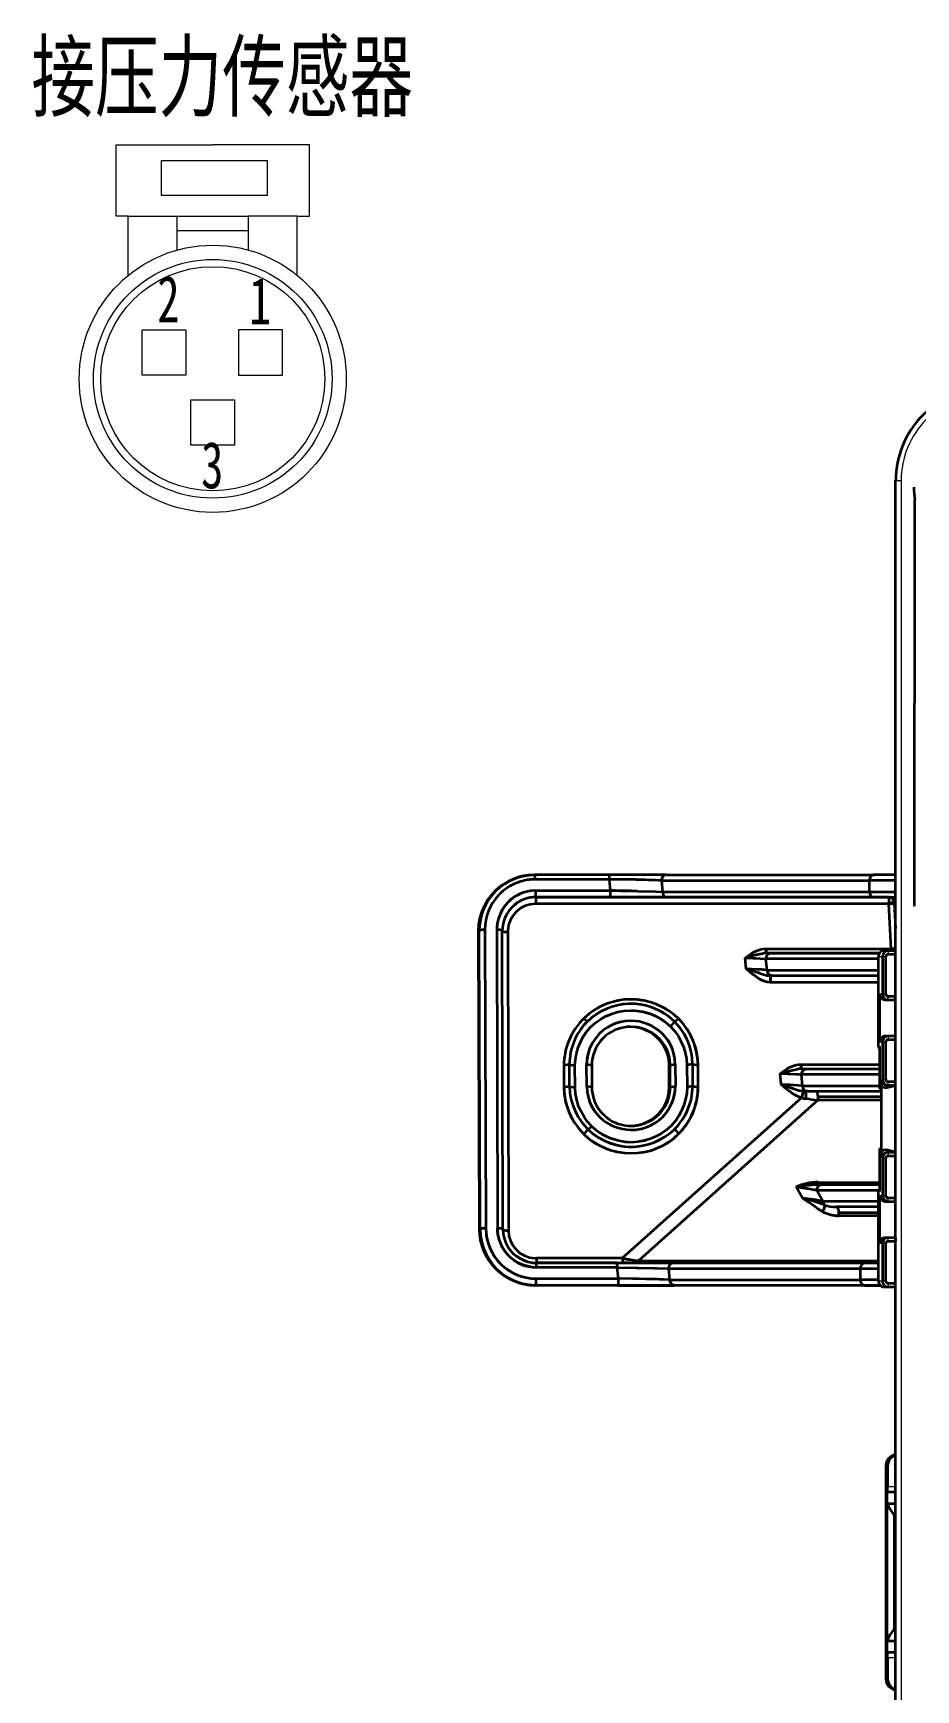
# Model space of a CAD drawing. Header units: inches. Extents: x 47316 to 59086, y 3141 to 11743.
# Drawn here: x 53557.8 to 53624, y 9745.3 to 9869.6 of the extents above; entities that cross this region are included whole.
import ezdxf

# ---------------------------------------------------------------- set-up
doc = ezdxf.new("R2010")
doc.units = ezdxf.units.IN
doc.header["$MEASUREMENT"] = 0
doc.styles.add('MtX_FangSong_GB2312', font='')
doc.styles.add('MtX_FangSong_GB2312_1', font='')
doc.styles.get('MtX_FangSong_GB2312').set_extended_font_data('FangSong_GB2312')
doc.styles.get('MtX_FangSong_GB2312_1').set_extended_font_data('FangSong_GB2312', bold=True)

# ---------------------------------------------------------------- blocks, each defined once
blk = doc.blocks.new('3835D1078AAB')
at = {"lineweight": 13}
for p, q in [((48.38, 5.77), (48.38, 135.1)), ((49.34, 80.67), (49.23, 80.67)), ((48.73, 79.37), (49.23, 79.37)), ((49.21, 78.23), (49.21, 69.8)), ((48.86, 77.62), (48.78, 77.62)), ((48.78, 77.62), (48.78, 70.41)), ((48.86, 70.41), (48.86, 77.62)), ((48.78, 70.41), (48.86, 70.41)), ((49.23, 68.66), (48.73, 68.66)), ((49.23, 67.37), (49.34, 67.37)), ((49.19, 55.96), (49.2, 56.17)), ((49.33, 55.82), (49.55, 55.82)), ((49.55, 55.82), (49.8, 55.82)), ((49.19, 53.31), (49.19, 53.1)), ((49.33, 53.45), (49.54, 53.45)), ((49.73, 53.45), (49.54, 53.45)), ((49.19, 50.83), (49.19, 50.62)), ((49.54, 50.48), (49.33, 50.48)), ((49.54, 50.48), (49.73, 50.48)), ((49.8, 50.22), (49.74, 50.22)), ((49.19, 47.77), (49.19, 47.98)), ((49.25, 47.77), (49.27, 47.61)), ((49.54, 48.12), (49.33, 48.12)), ((49.6, 48.12), (49.54, 48.12)), ((49.63, 47.87), (49.6, 48.12)), ((49.19, 43.57), (49.19, 43.36)), ((49.27, 43.72), (49.25, 43.57)), ((49.54, 43.22), (49.33, 43.22)), ((49.54, 43.22), (49.6, 43.22)), ((49.6, 43.22), (49.63, 43.46)), ((49.19, 40.5), (49.19, 40.71)), ((49.54, 40.85), (49.33, 40.85)), ((49.73, 40.85), (49.54, 40.85)), ((49.74, 41.12), (49.8, 41.12)), ((49.19, 38.23), (49.19, 38.02)), ((49.54, 37.88), (49.33, 37.88)), ((49.54, 37.88), (49.73, 37.88)), ((49.19, 35.17), (49.19, 35.38)), ((49.54, 35.52), (49.33, 35.52)), ((49.8, 35.52), (49.54, 35.52)), ((48.73, 5.77), (48.38, 5.77))]:
    blk.add_line(p, q, dxfattribs=at)
at = {"lineweight": 35}
for p, q in [((48.73, 135.1), (48.73, 5.77)), ((49.23, 79.37), (49.23, 80.67)), ((49.33, 67.37), (49.34, 80.67)), ((49.34, 67.37), (49.34, 80.67)), ((49.24, 79.02), (48.73, 79.02)), ((49.27, 79.02), (49.24, 79.02)), ((49.27, 79.02), (49.24, 79.02)), ((48.73, 78.32), (49.22, 78.32)), ((48.73, 78.32), (49.22, 78.32)), ((48.73, 77.7), (48.78, 77.62)), ((48.73, 77.7), (48.78, 77.62)), ((49.22, 78.32), (49.27, 78.32)), ((49.22, 78.32), (49.27, 78.32)), ((48.78, 70.41), (48.73, 70.34)), ((48.78, 70.41), (48.73, 70.34)), ((49.21, 69.71), (48.73, 69.71)), ((49.27, 69.71), (49.21, 69.71)), ((49.27, 69.71), (49.21, 69.71)), ((48.73, 69.01), (49.23, 69.01)), ((48.73, 69.01), (49.23, 69.01)), ((49.23, 69.01), (49.27, 69.01)), ((49.23, 69.01), (49.27, 69.01)), ((49.23, 67.37), (49.23, 68.66)), ((49.23, 67.37), (49.23, 68.66)), ((49.2, 56.17), (48.73, 56.17)), ((49.2, 56.17), (48.73, 56.17)), ((48.73, 55.96), (49.19, 55.96)), ((49.45, 56.17), (49.2, 56.17)), ((49.45, 56.17), (49.2, 56.17)), ((49.68, 56.08), (50.63, 56.08)), ((50.64, 56.08), (49.68, 56.08)), ((49.68, 56.08), (50.63, 56.08)), ((50.63, 56.08), (62.54, 56.08)), ((50.63, 56.08), (62.54, 56.08)), ((62.54, 56.08), (66.06, 56.08)), ((62.54, 56.08), (66.06, 56.08)), ((66.06, 56.08), (62.55, 56.08)), ((66.06, 56.08), (71.2, 56.08)), ((66.06, 56.08), (71.2, 56.08)), ((71.2, 56.08), (71.24, 56.08)), ((71.2, 56.08), (71.24, 56.08)), ((49.33, 55.82), (49.33, 53.45)), ((49.54, 53.45), (49.55, 55.82)), ((49.8, 55.82), (49.8, 50.22)), ((49.8, 55.73), (50.95, 55.73)), ((49.8, 55.73), (50.95, 55.73)), ((50.94, 55.03), (49.8, 55.03)), ((50.94, 55.03), (49.8, 55.03)), ((50.94, 55.03), (50.95, 55.73)), ((50.94, 55.03), (50.95, 55.73)), ((62.93, 55.03), (50.94, 55.03)), ((62.93, 55.03), (50.94, 55.03)), ((62.86, 55.73), (50.95, 55.73)), ((62.86, 55.73), (50.95, 55.73)), ((62.93, 55.03), (62.86, 55.73)), ((62.93, 55.03), (62.86, 55.73)), ((65.97, 55.66), (66.06, 55.66)), ((65.97, 55.66), (66.06, 55.66)), ((71.2, 55.66), (66.06, 55.66)), ((66.06, 55.66), (66.13, 54.96)), ((71.2, 55.66), (66.06, 55.66)), ((66.06, 55.66), (66.13, 54.96)), ((66.13, 54.96), (71.18, 54.96)), ((66.13, 54.96), (71.18, 54.96)), ((50.63, 54.68), (49.8, 54.68)), ((49.8, 54.68), (64.93, 54.68)), ((50.63, 54.68), (49.8, 54.68)), ((64.79, 54.53), (49.8, 54.54)), ((64.79, 54.53), (49.8, 54.54)), ((62.62, 54.68), (50.63, 54.68)), ((62.62, 54.68), (50.63, 54.68)), ((53.6, 44.51), (64.79, 54.53)), ((53.6, 44.51), (64.79, 54.53)), ((54.6, 44.34), (65.82, 54.39)), ((54.6, 44.34), (65.82, 54.39)), ((56.06, 54.68), (56.3, 54.68)), ((57.21, 54.68), (56.3, 54.68)), ((59.31, 54.68), (59.34, 54.68)), ((66.13, 54.68), (62.62, 54.68)), ((66.13, 54.68), (62.62, 54.68)), ((64.93, 54.68), (65.81, 54.68)), ((65.82, 54.39), (71.19, 54.39)), ((65.82, 54.39), (71.19, 54.39)), ((71.18, 54.68), (66.13, 54.68)), ((66.13, 54.68), (71.19, 54.68)), ((71.18, 54.68), (66.13, 54.68)), ((66.43, 54.68), (66.38, 54.68)), ((71.19, 54.68), (71.18, 54.68)), ((71.29, 54.39), (71.19, 54.39)), ((71.29, 54.39), (71.19, 54.39)), ((73.45, 54.72), (73.44, 54.73)), ((49.19, 53.31), (48.73, 53.31)), ((48.73, 53.1), (48.73, 53.31)), ((48.73, 53.1), (48.73, 53.1)), ((48.73, 53.1), (49.19, 53.1)), ((48.73, 53.1), (48.73, 53.1)), ((49.19, 53.1), (49.38, 53.1)), ((49.19, 53.1), (49.38, 53.1)), ((49.73, 50.48), (49.73, 53.45)), ((72.98, 33.98), (72.94, 52.64)), ((72.98, 33.98), (72.94, 52.64)), ((73.28, 52.58), (73.32, 33.91)), ((73.28, 52.58), (73.32, 33.92)), ((73.66, 33.85), (73.63, 52.51)), ((73.66, 33.85), (73.63, 52.51)), ((74.41, 33.85), (74.35, 52.52)), ((74.41, 33.85), (74.35, 52.52)), ((74.71, 52.58), (74.75, 52.58)), ((74.71, 52.58), (74.76, 33.92)), ((74.71, 52.58), (74.75, 52.58)), ((74.71, 52.58), (74.76, 33.92)), ((74.75, 52.58), (74.8, 33.92)), ((74.75, 52.58), (74.8, 33.92)), ((74.75, 52.58), (74.8, 33.92)), ((48.73, 50.83), (48.73, 50.83)), ((49.19, 50.83), (48.73, 50.83)), ((48.73, 50.83), (48.73, 50.83)), ((49.19, 50.83), (48.73, 50.83)), ((48.73, 50.83), (48.73, 50.62)), ((49.38, 50.83), (49.19, 50.83)), ((49.38, 50.83), (49.19, 50.83)), ((49.8, 51.74), (52.3, 51.74)), ((49.8, 51.74), (52.3, 51.74)), ((52.27, 51.53), (49.8, 51.53)), ((52.27, 51.53), (49.8, 51.53)), ((49.8, 51.18), (52.44, 51.18)), ((49.8, 51.18), (52.44, 51.18)), ((49.8, 50.83), (53.26, 50.83)), ((49.8, 50.83), (53.26, 50.83)), ((53.66, 50.13), (53.26, 50.83)), ((53.66, 50.13), (53.26, 50.83)), ((48.73, 50.62), (49.19, 50.62)), ((49.33, 50.48), (49.33, 48.12)), ((49.54, 48.12), (49.54, 50.48)), ((49.74, 48.92), (49.74, 50.22)), ((49.74, 48.92), (49.74, 50.22)), ((53.35, 49.78), (49.74, 49.78)), ((49.74, 49.78), (53.71, 49.78)), ((53.35, 49.78), (49.74, 49.78)), ((53.66, 50.13), (49.79, 50.13)), ((53.66, 50.13), (49.79, 50.13)), ((53.71, 49.78), (53.35, 49.78)), ((53.71, 49.78), (53.35, 49.78)), ((54.54, 50.63), (54.94, 49.93)), ((54.54, 50.63), (54.94, 49.93)), ((53.57, 49.64), (49.74, 49.64)), ((53.57, 49.64), (49.74, 49.64)), ((49.19, 47.98), (48.73, 47.98)), ((49.19, 47.98), (48.73, 47.98)), ((48.73, 47.77), (49.19, 47.77)), ((48.73, 47.76), (49.27, 47.61)), ((49.19, 47.77), (49.25, 47.77)), ((49.19, 47.77), (49.25, 47.77)), ((49.63, 43.46), (49.63, 47.87)), ((49.64, 43.81), (49.64, 47.52)), ((49.73, 47.52), (49.64, 47.52)), ((49.64, 43.81), (49.64, 47.52)), ((49.73, 47.52), (49.64, 47.52)), ((62.54, 46.31), (62.3, 46.61)), ((62.54, 46.31), (62.3, 46.61)), ((67.98, 46.31), (68.23, 46.62)), ((67.98, 46.31), (68.23, 46.62)), ((67.98, 46.31), (67.73, 46.14)), ((67.98, 46.31), (67.73, 46.14)), ((61.55, 44.58), (61.56, 44.64)), ((61.55, 44.58), (61.56, 44.63)), ((49.27, 43.72), (48.73, 43.58)), ((49.19, 43.57), (48.73, 43.57)), ((49.19, 43.57), (48.73, 43.57)), ((49.25, 43.57), (49.19, 43.57)), ((49.25, 43.57), (49.19, 43.57)), ((49.64, 44.51), (53.6, 44.51)), ((49.64, 44.51), (53.6, 44.51)), ((49.64, 44.3), (53.57, 44.3)), ((49.64, 44.3), (53.57, 44.3)), ((54.23, 43.95), (49.64, 43.95)), ((54.23, 43.95), (49.64, 43.95)), ((53.74, 43.95), (49.64, 43.95)), ((49.64, 43.81), (49.72, 43.81)), ((49.64, 43.81), (49.73, 43.81)), ((54.56, 43.6), (49.73, 43.6)), ((54.56, 43.6), (49.73, 43.6)), ((54.37, 43.95), (53.74, 43.95)), ((54.23, 43.95), (54.37, 43.95)), ((54.23, 43.95), (54.37, 43.95)), ((54.56, 43.6), (54.56, 43.6)), ((54.56, 43.6), (54.61, 42.9)), ((54.56, 43.6), (54.56, 43.6)), ((54.56, 43.6), (54.61, 42.9)), ((54.58, 43.93), (54.58, 43.93)), ((54.58, 43.93), (54.58, 43.93)), ((55.89, 43.53), (55.94, 42.83)), ((55.89, 43.53), (55.94, 42.83)), ((61.07, 43.69), (61.08, 42.32)), ((61.07, 43.69), (61.08, 42.32)), ((61.42, 43.63), (61.07, 43.69)), ((61.42, 43.63), (61.07, 43.69)), ((61.42, 43.63), (61.77, 43.69)), ((61.42, 43.63), (61.77, 43.69)), ((61.42, 42.25), (61.42, 43.63)), ((61.42, 42.25), (61.42, 43.63)), ((61.78, 42.32), (61.77, 43.69)), ((61.78, 42.32), (61.77, 43.69)), ((62.83, 43.7), (62.5, 43.63)), ((62.83, 43.7), (62.5, 43.63)), ((62.51, 42.26), (62.5, 43.63)), ((62.51, 42.26), (62.5, 43.63)), ((62.83, 43.7), (62.83, 42.32)), ((62.88, 43.7), (62.83, 43.7)), ((62.88, 43.7), (62.83, 43.7)), ((62.83, 43.7), (62.83, 42.32)), ((62.88, 43.7), (62.88, 42.27)), ((62.88, 43.7), (62.88, 42.27)), ((67.73, 42.33), (67.72, 43.7)), ((67.72, 43.7), (67.99, 43.65)), ((67.73, 42.33), (67.72, 43.7)), ((67.72, 43.7), (67.99, 43.65)), ((67.99, 43.65), (68.04, 43.64)), ((67.99, 43.65), (68.04, 43.64)), ((68.04, 43.64), (68.05, 42.27)), ((68.04, 43.64), (68.05, 42.27)), ((68.77, 43.71), (68.78, 42.33)), ((69.12, 43.64), (68.77, 43.71)), ((68.77, 43.71), (68.78, 42.33)), ((69.12, 43.64), (68.77, 43.71)), ((69.12, 43.64), (69.47, 43.71)), ((69.12, 43.64), (69.47, 43.71)), ((69.12, 43.64), (69.12, 42.27)), ((69.12, 43.64), (69.12, 42.27)), ((69.48, 42.33), (69.47, 43.71)), ((69.48, 42.33), (69.47, 43.71)), ((48.73, 43.36), (49.19, 43.36)), ((49.33, 43.22), (49.33, 40.85)), ((49.54, 40.85), (49.54, 43.22)), ((49.74, 42.9), (54.61, 42.9)), ((49.74, 42.9), (54.61, 42.9)), ((54.29, 42.55), (49.74, 42.55)), ((54.29, 42.55), (49.74, 42.55)), ((54.64, 42.55), (54.29, 42.55)), ((54.64, 42.55), (54.29, 42.55)), ((54.88, 42.57), (54.85, 42.56)), ((54.88, 42.57), (54.85, 42.57)), ((55.85, 42.81), (55.84, 42.8)), ((55.85, 42.81), (55.84, 42.8)), ((55.9, 43.39), (55.85, 43.35)), ((55.9, 43.39), (55.85, 43.35)), ((55.94, 42.83), (55.85, 42.81)), ((55.94, 42.83), (55.85, 42.81)), ((49.74, 41.12), (49.74, 42.41)), ((49.74, 41.12), (49.74, 42.41)), ((54.64, 42.27), (49.74, 42.27)), ((54.64, 42.27), (49.74, 42.27)), ((61.42, 42.25), (61.08, 42.32)), ((61.42, 42.25), (61.08, 42.32)), ((61.42, 42.25), (61.78, 42.32)), ((61.42, 42.25), (61.78, 42.32)), ((62.83, 42.32), (62.51, 42.26)), ((62.83, 42.32), (62.51, 42.26)), ((62.88, 42.27), (62.83, 42.32)), ((62.88, 42.27), (62.83, 42.32)), ((62.83, 42.32), (62.83, 42.27)), ((62.83, 42.32), (62.83, 42.27)), ((62.83, 42.27), (62.83, 42.23)), ((62.88, 42.27), (62.83, 42.27)), ((62.88, 42.27), (62.83, 42.27)), ((62.83, 42.27), (62.83, 42.23)), ((67.73, 42.33), (68.05, 42.27)), ((67.73, 42.33), (68.05, 42.27)), ((69.12, 42.27), (68.78, 42.33)), ((69.12, 42.27), (68.78, 42.33)), ((69.12, 42.27), (69.48, 42.33)), ((69.12, 42.27), (69.48, 42.33)), ((49.19, 40.71), (48.73, 40.71)), ((48.73, 40.5), (49.19, 40.5)), ((49.19, 40.5), (49.38, 40.5)), ((49.19, 40.5), (49.38, 40.5)), ((49.73, 37.88), (49.73, 40.85)), ((49.8, 41.12), (49.8, 35.52)), ((68.99, 41.3), (68.98, 41.27)), ((68.99, 41.28), (68.98, 41.27)), ((62.56, 39.58), (62.31, 39.41)), ((62.56, 39.58), (62.31, 39.41)), ((62.56, 39.58), (62.81, 39.89)), ((62.56, 39.58), (62.81, 39.89)), ((68, 39.59), (68.25, 39.41)), ((68, 39.59), (68.25, 39.41)), ((49.19, 38.23), (48.73, 38.23)), ((49.19, 38.23), (48.73, 38.23)), ((48.73, 38.02), (49.19, 38.02)), ((49.38, 38.23), (49.19, 38.23)), ((49.38, 38.23), (49.19, 38.23)), ((49.33, 37.88), (49.33, 35.52)), ((49.54, 35.52), (49.54, 37.88)), ((49.8, 37.14), (56.56, 37.14)), ((49.8, 37.14), (56.56, 37.14)), ((56.46, 36.72), (49.8, 36.72)), ((56.46, 36.72), (49.8, 36.72)), ((56.77, 36.37), (49.8, 36.37)), ((56.77, 36.37), (49.8, 36.37)), ((56.46, 36.72), (56.55, 36.72)), ((56.46, 36.72), (56.56, 36.72)), ((56.46, 36.72), (56.55, 36.72)), ((56.46, 36.72), (56.56, 36.72)), ((56.55, 36.72), (56.46, 36.72)), ((56.56, 37.1), (56.56, 37.14)), ((56.77, 36.37), (56.84, 35.67)), ((56.77, 36.37), (56.84, 35.67)), ((58.07, 36.3), (57.93, 36.35)), ((58.07, 36.3), (57.93, 36.34)), ((58.07, 36.3), (58.14, 35.6)), ((58.07, 36.3), (58.14, 35.6)), ((49.19, 35.38), (48.73, 35.38)), ((56.53, 35.32), (49.74, 35.32)), ((49.74, 35.32), (56.83, 35.32)), ((56.53, 35.32), (49.74, 35.32)), ((49.8, 35.67), (56.84, 35.67)), ((49.8, 35.67), (56.84, 35.67)), ((56.83, 35.32), (56.53, 35.32)), ((56.83, 35.32), (56.53, 35.32)), ((57.05, 35.33), (57.02, 35.33)), ((57.05, 35.33), (57.02, 35.33)), ((58.04, 35.57), (58.03, 35.57)), ((58.04, 35.57), (58.03, 35.57)), ((58.14, 35.6), (58.04, 35.57)), ((58.14, 35.6), (58.04, 35.57)), ((48.73, 35.17), (49.19, 35.17)), ((49.01, 35.04), (49.01, 35.17)), ((49.01, 35.04), (49.15, 32.24)), ((56.83, 35.04), (49.01, 35.04)), ((56.83, 35.04), (49.01, 35.04)), ((49.01, 35.04), (49.15, 32.24)), ((49.19, 35.17), (49.45, 35.17)), ((49.19, 35.17), (49.45, 35.17)), ((48.81, 32.17), (48.73, 33.78)), ((48.81, 32.17), (48.73, 33.78)), ((72.97, 33.88), (72.98, 33.98)), ((72.97, 33.88), (72.98, 33.98)), ((74.8, 33.92), (74.76, 33.92)), ((74.8, 33.92), (74.76, 33.92)), ((47.54, 32.37), (47.53, 6.97)), ((48.73, 32.17), (48.81, 32.17)), ((48.73, 32.17), (48.81, 32.17)), ((49.15, 32.17), (48.81, 32.17)), ((48.81, 32.17), (49.15, 32.17)), ((49.15, 32.24), (71.23, 32.23)), ((49.15, 32.24), (71.23, 32.23)), ((74.26, 32.88), (74.25, 32.86)), ((74.26, 32.88), (74.25, 32.86)), ((50.05, 31.82), (48.73, 31.82)), ((49.15, 31.82), (48.73, 31.82)), ((50.05, 31.82), (48.73, 31.82)), ((50.37, 31.47), (48.73, 31.47)), ((50.37, 31.47), (48.73, 31.47)), ((49.15, 31.82), (71.23, 31.82)), ((62.99, 31.82), (50.05, 31.82)), ((62.99, 31.82), (50.05, 31.82)), ((63.31, 31.47), (50.37, 31.47)), ((50.37, 31.47), (50.37, 30.77)), ((50.37, 31.47), (50.37, 30.77)), ((63.31, 31.47), (50.37, 31.47)), ((66.56, 31.82), (62.99, 31.82)), ((66.56, 31.82), (62.99, 31.82)), ((63.37, 30.77), (63.31, 31.47)), ((63.37, 30.77), (63.31, 31.47)), ((66.56, 31.4), (66.48, 31.4)), ((66.56, 31.4), (66.48, 31.4)), ((71.22, 31.82), (66.56, 31.82)), ((71.22, 31.82), (66.56, 31.82)), ((71.22, 31.4), (66.56, 31.4)), ((66.56, 31.4), (66.62, 30.7)), ((66.56, 31.4), (66.62, 30.7)), ((71.22, 31.4), (66.56, 31.4)), ((71.22, 31.82), (71.23, 31.82)), ((71.22, 31.82), (71.23, 31.82)), ((48.73, 30.77), (50.37, 30.77)), ((48.73, 30.77), (50.37, 30.77)), ((48.73, 30.42), (50.05, 30.42)), ((48.73, 30.42), (50.05, 30.42)), ((63.05, 30.42), (50.05, 30.42)), ((63.05, 30.42), (50.05, 30.42)), ((63.37, 30.77), (50.37, 30.77)), ((63.37, 30.77), (50.37, 30.77)), ((63.05, 30.42), (66.63, 30.42)), ((63.05, 30.42), (66.63, 30.42)), ((66.62, 30.7), (71.27, 30.7)), ((66.62, 30.7), (71.27, 30.7)), ((66.63, 30.42), (71.27, 30.42)), ((66.63, 30.42), (71.27, 30.42)), ((71.31, 30.42), (71.27, 30.42)), ((71.31, 30.42), (71.27, 30.42)), ((71.31, 30.42), (71.27, 30.42)), ((71.27, 30.42), (71.31, 30.42))]:
    blk.add_line(p, q, dxfattribs=at)
for points in [[(48.86, 77.62), (49.06, 77.91), (49.13, 78.01), (49.18, 78.12), (49.2, 78.16), (49.21, 78.23)], [(49.21, 69.8), (49.2, 69.87), (49.18, 69.91), (49.12, 70.02), (48.95, 70.27), (48.86, 70.41)], [(50.95, 55.73), (50.93, 55.84), (50.89, 55.94), (50.84, 56), (50.77, 56.05), (50.7, 56.07), (50.64, 56.08)], [(62.86, 55.73), (62.84, 55.83), (62.8, 55.93), (62.75, 56), (62.68, 56.04), (62.61, 56.07), (62.54, 56.08)], [(74.71, 52.58), (74.68, 53), (74.61, 53.4), (74.48, 53.8), (74.31, 54.18), (74.13, 54.49), (73.91, 54.79), (73.67, 55.06), (73.36, 55.33), (73.02, 55.57), (72.65, 55.76), (72.26, 55.91), (71.92, 56), (71.56, 56.06), (71.2, 56.08)], [(71.24, 56.08), (71.66, 56.05), (72.06, 55.98), (72.46, 55.86), (72.84, 55.69), (73.16, 55.51), (73.45, 55.29), (73.73, 55.04), (74, 54.73), (74.23, 54.39), (74.43, 54.03), (74.58, 53.64), (74.67, 53.3), (74.73, 52.94), (74.75, 52.58)], [(62.86, 55.73), (63.62, 55.7), (65.97, 55.66)], [(62.86, 55.73), (63.49, 55.71), (65.19, 55.67), (65.97, 55.66)], [(66.13, 54.96), (63.83, 55), (62.93, 55.03)], [(66.13, 54.96), (64.81, 54.98), (63.63, 55.01), (62.93, 55.03)], [(71.18, 54.96), (71.46, 54.94), (71.75, 54.89), (72.03, 54.8), (72.29, 54.69), (72.54, 54.54), (72.77, 54.37), (72.98, 54.17), (73.16, 53.94), (73.32, 53.69), (73.44, 53.43), (73.54, 53.16), (73.6, 52.87), (73.62, 52.69), (73.63, 52.51)], [(73.44, 54.73), (73.18, 54.96), (72.89, 55.16), (72.59, 55.33), (72.27, 55.47), (71.94, 55.57), (71.57, 55.64), (71.2, 55.66)], [(73.19, 55.49), (73.46, 55.28), (73.72, 55.05), (73.95, 54.8), (74.15, 54.52), (74.33, 54.23), (74.47, 53.92), (74.59, 53.6), (74.68, 53.26), (74.73, 52.93), (74.75, 52.58)], [(73.28, 52.58), (73.26, 52.85), (73.21, 53.12), (73.12, 53.38), (73, 53.63), (72.84, 53.85), (72.66, 54.06), (72.46, 54.24), (72.23, 54.39), (71.98, 54.51), (71.72, 54.6), (71.45, 54.66), (71.18, 54.68)], [(52.27, 51.53), (52.28, 51.39), (52.32, 51.27), (52.36, 51.22), (52.4, 51.19), (52.44, 51.18)], [(52.3, 51.74), (52.45, 51.73), (52.6, 51.71), (52.91, 51.64), (53.21, 51.52), (53.31, 51.46)], [(53.2, 51.05), (53.18, 51.12), (53.19, 51.2), (53.23, 51.34), (53.31, 51.46)], [(53.2, 51.05), (53.18, 51.12), (53.18, 51.2), (53.22, 51.32), (53.28, 51.43), (53.31, 51.46)], [(53.2, 51.05), (53.55, 50.92), (53.93, 50.8)], [(53.26, 50.83), (53.84, 50.72), (54.54, 50.63)], [(53.26, 50.83), (53.55, 50.77), (53.86, 50.72), (54.54, 50.63)], [(53.31, 51.46), (53.57, 51.31), (53.73, 51.19), (54.05, 50.96), (54.42, 50.71), (54.54, 50.63)], [(53.31, 51.46), (53.59, 51.29), (53.77, 51.16), (54.13, 50.91), (54.54, 50.63)], [(53.66, 50.13), (53.65, 50.03), (53.6, 49.93), (53.55, 49.87), (53.48, 49.82), (53.42, 49.79), (53.35, 49.78)], [(54.94, 49.93), (54.6, 49.8), (54.25, 49.71), (53.91, 49.65), (53.57, 49.64)], [(54.94, 49.93), (54.27, 50.02), (53.96, 50.07), (53.68, 50.13)], [(54.94, 49.93), (54.31, 50.01), (53.77, 50.11), (53.68, 50.13)], [(54.94, 49.93), (54.53, 49.85), (54.01, 49.79), (53.72, 49.78)], [(54.94, 49.93), (54.57, 49.86), (54.22, 49.81), (53.96, 49.79), (53.72, 49.78)], [(65.26, 47.82), (64.84, 47.8), (64.43, 47.74), (64.02, 47.64), (63.63, 47.5), (63.25, 47.32), (62.91, 47.11), (62.59, 46.88), (62.3, 46.61)], [(65.26, 47.82), (64.87, 47.8), (64.48, 47.75), (64.09, 47.66), (63.72, 47.53), (63.36, 47.37), (62.98, 47.16), (62.62, 46.91), (62.3, 46.61)], [(68.23, 46.62), (67.93, 46.89), (67.59, 47.14), (67.23, 47.34), (66.86, 47.51), (66.47, 47.65), (66.07, 47.74), (65.67, 47.8), (65.26, 47.82)], [(68.23, 46.62), (67.99, 46.84), (67.73, 47.04), (67.45, 47.22), (67.24, 47.34), (67.02, 47.45), (66.79, 47.54), (66.56, 47.62), (66.13, 47.73), (65.7, 47.8), (65.26, 47.82)], [(67.98, 46.31), (67.68, 46.58), (67.35, 46.81), (67, 47.01), (66.63, 47.17), (66.24, 47.29), (65.85, 47.37), (65.45, 47.41), (65.05, 47.41), (64.65, 47.36), (64.26, 47.28), (63.88, 47.16), (63.51, 47), (63.16, 46.8), (62.84, 46.57), (62.54, 46.31)], [(67.98, 46.31), (67.66, 46.6), (67.3, 46.84), (66.92, 47.04), (66.52, 47.2), (66.1, 47.32), (65.68, 47.39), (65.39, 47.41), (65.09, 47.41), (64.77, 47.38), (64.42, 47.32), (64.08, 47.23), (63.76, 47.11), (63.47, 46.97), (63.14, 46.78), (62.83, 46.56), (62.54, 46.31)], [(62.79, 46.13), (63.07, 46.38), (63.38, 46.59), (63.72, 46.78), (64.07, 46.92), (64.43, 47.03), (64.84, 47.11), (65.26, 47.14)], [(62.79, 46.13), (63.08, 46.38), (63.39, 46.6), (63.72, 46.78), (64.08, 46.93), (64.44, 47.04), (64.85, 47.11), (65.26, 47.14)], [(65.26, 47.14), (65.64, 47.12), (66.02, 47.05), (66.39, 46.95), (66.74, 46.81), (67.08, 46.64), (67.42, 46.41), (67.73, 46.14)], [(65.26, 47.14), (65.48, 47.13), (65.7, 47.11), (66.13, 47.03), (66.55, 46.89), (66.94, 46.71), (67.32, 46.48), (67.53, 46.32), (67.73, 46.14)], [(69.47, 43.71), (69.44, 44.17), (69.36, 44.62), (69.23, 45.06), (69.05, 45.48), (68.82, 45.88), (68.56, 46.26), (68.23, 46.62)], [(69.47, 43.71), (69.45, 44.1), (69.39, 44.48), (69.29, 44.86), (69.16, 45.23), (69, 45.58), (68.78, 45.95), (68.52, 46.3), (68.23, 46.62)], [(61.77, 43.69), (61.79, 44.07), (61.86, 44.44), (61.97, 44.81), (62.11, 45.16), (62.29, 45.49), (62.52, 45.83), (62.79, 46.13)], [(61.77, 43.69), (61.79, 44.07), (61.86, 44.44), (61.96, 44.81), (62.11, 45.16), (62.29, 45.49), (62.52, 45.82), (62.79, 46.13)], [(65.3, 46.11), (64.99, 46.08), (64.69, 46.02), (64.4, 45.93), (64.12, 45.8), (63.86, 45.63), (63.64, 45.45), (63.45, 45.24), (63.28, 45.02), (63.13, 44.77), (63.02, 44.51), (62.94, 44.25), (62.89, 43.97), (62.88, 43.7)], [(65.3, 46.1), (64.95, 46.08), (64.64, 46.01), (64.34, 45.9), (64.06, 45.76), (63.79, 45.58), (63.56, 45.37), (63.35, 45.13), (63.18, 44.86), (63.05, 44.59), (62.95, 44.3), (62.9, 44), (62.88, 43.7)], [(65.27, 46.36), (64.94, 46.34), (64.62, 46.29), (64.31, 46.19), (64.01, 46.06), (63.76, 45.92), (63.52, 45.75), (63.31, 45.56)], [(65.27, 46.36), (65, 46.35), (64.66, 46.3), (64.37, 46.21), (64.16, 46.13), (63.96, 46.03), (63.72, 45.9), (63.51, 45.74), (63.31, 45.56)], [(67.73, 46.14), (67.99, 45.86), (68.21, 45.55), (68.4, 45.22), (68.55, 44.87), (68.67, 44.51), (68.74, 44.11), (68.77, 43.71)], [(67.73, 46.14), (67.99, 45.86), (68.21, 45.55), (68.4, 45.22), (68.55, 44.87), (68.67, 44.51), (68.74, 44.11), (68.77, 43.71)], [(69.12, 43.64), (69.09, 44.04), (69.03, 44.43), (68.92, 44.81), (68.77, 45.18), (68.59, 45.53), (68.37, 45.86), (68.19, 46.09), (67.98, 46.31)], [(69.12, 43.64), (69.09, 44.04), (69.03, 44.43), (68.92, 44.81), (68.77, 45.18), (68.59, 45.53), (68.37, 45.86), (68.19, 46.09), (67.98, 46.31)], [(63.31, 45.56), (63.09, 45.32), (62.91, 45.06), (62.76, 44.78), (62.64, 44.48), (62.56, 44.2), (62.52, 43.92), (62.5, 43.63)], [(63.31, 45.56), (63.28, 45.54), (63.06, 45.28), (62.88, 45), (62.72, 44.7), (62.61, 44.39), (62.53, 44.01), (62.51, 43.83), (62.5, 43.63)], [(68.04, 43.64), (68.02, 43.96), (67.96, 44.28), (67.87, 44.58), (67.74, 44.88), (67.59, 45.12), (67.42, 45.36), (67.23, 45.57)], [(68.04, 43.64), (68.02, 43.98), (67.96, 44.3), (67.85, 44.62), (67.71, 44.92), (67.57, 45.15), (67.42, 45.36), (67.24, 45.56), (67.23, 45.57)], [(54.56, 43.6), (54.54, 43.71), (54.5, 43.8), (54.44, 43.87), (54.38, 43.92), (54.3, 43.94), (54.23, 43.95)], [(54.33, 44.41), (54.33, 44.12), (54.35, 44), (54.36, 43.96), (54.36, 43.95), (54.37, 43.95), (54.37, 43.95)], [(54.53, 43.94), (54.53, 43.97), (54.55, 44.07), (54.6, 44.34)], [(54.53, 43.94), (54.53, 44), (54.6, 44.34)], [(54.56, 43.6), (54.77, 43.58), (55.34, 43.55), (55.82, 43.54)], [(54.56, 43.6), (54.84, 43.58), (55.65, 43.54), (55.82, 43.54)], [(55.89, 43.53), (55.22, 43.75), (54.88, 43.85), (54.71, 43.9), (54.58, 43.93)], [(55.89, 43.53), (55.18, 43.76), (54.77, 43.89), (54.58, 43.93)], [(54.6, 44.34), (54.77, 44.29), (54.94, 44.22), (55.15, 44.1), (55.29, 44.01), (55.55, 43.81), (55.89, 43.53)], [(54.6, 44.34), (54.79, 44.29), (54.97, 44.21), (55.15, 44.1), (55.38, 43.94), (55.54, 43.82), (55.89, 43.53)], [(54.61, 42.9), (54.6, 42.8), (54.55, 42.7), (54.5, 42.63), (54.43, 42.59), (54.36, 42.56), (54.29, 42.55)], [(55.94, 42.83), (55.44, 42.85), (54.97, 42.87), (54.62, 42.9)], [(55.94, 42.83), (55.31, 42.85), (54.78, 42.88), (54.62, 42.9)], [(55.94, 42.83), (55.71, 42.66), (55.47, 42.51), (55.22, 42.39), (55.08, 42.34), (54.94, 42.3), (54.79, 42.28), (54.64, 42.27)], [(55.94, 42.83), (55.74, 42.68), (55.52, 42.54), (55.3, 42.42), (55.12, 42.35), (54.93, 42.3), (54.79, 42.28), (54.64, 42.27)], [(55.84, 42.8), (55.45, 42.69), (55.26, 42.64), (54.97, 42.58), (54.88, 42.57)], [(55.84, 42.8), (55.4, 42.68), (55.19, 42.63), (54.88, 42.57)], [(61.08, 42.32), (61.11, 41.86), (61.19, 41.41), (61.32, 40.97), (61.5, 40.54), (61.72, 40.14), (61.99, 39.76), (62.31, 39.4)], [(61.08, 42.32), (61.1, 41.93), (61.16, 41.54), (61.25, 41.17), (61.38, 40.8), (61.55, 40.45), (61.77, 40.07), (62.02, 39.73), (62.31, 39.4)], [(61.42, 42.25), (61.45, 41.86), (61.52, 41.47), (61.62, 41.09), (61.77, 40.72), (61.95, 40.36), (62.17, 40.03), (62.36, 39.8), (62.56, 39.58)], [(61.42, 42.25), (61.45, 41.86), (61.51, 41.47), (61.62, 41.08), (61.77, 40.72), (61.95, 40.36), (62.17, 40.03), (62.36, 39.8), (62.56, 39.58)], [(62.81, 39.89), (62.56, 40.17), (62.33, 40.48), (62.15, 40.81), (61.99, 41.16), (61.88, 41.52), (61.8, 41.92), (61.78, 42.32)], [(62.81, 39.89), (62.56, 40.17), (62.33, 40.48), (62.15, 40.81), (61.99, 41.16), (61.88, 41.52), (61.8, 41.92), (61.78, 42.32)], [(62.51, 42.26), (62.53, 41.94), (62.59, 41.63), (62.68, 41.32), (62.81, 41.03), (62.96, 40.78), (63.13, 40.55), (63.32, 40.34)], [(62.51, 42.26), (62.53, 41.92), (62.6, 41.58), (62.71, 41.25), (62.86, 40.94), (63.05, 40.65), (63.27, 40.39), (63.32, 40.34)], [(62.88, 42.27), (62.91, 41.96), (62.98, 41.65), (63.09, 41.36), (63.24, 41.08), (63.42, 40.82), (63.64, 40.59), (63.89, 40.39), (64.16, 40.22), (64.43, 40.09), (64.71, 40), (65.01, 39.94), (65.31, 39.92)], [(62.88, 42.27), (62.91, 41.99), (62.96, 41.72), (63.05, 41.46), (63.16, 41.21), (63.29, 41), (63.44, 40.8), (63.61, 40.62), (63.84, 40.42), (64.09, 40.25), (64.36, 40.12), (64.64, 40.02), (64.94, 39.95), (65.31, 39.92)], [(67.24, 40.34), (67.28, 40.38), (67.52, 40.67), (67.72, 40.98), (67.88, 41.33), (67.98, 41.69), (68.04, 42.06), (68.05, 42.27)], [(67.24, 40.34), (67.26, 40.36), (67.5, 40.64), (67.7, 40.94), (67.86, 41.28), (67.97, 41.63), (68.03, 41.95), (68.05, 42.27)], [(68.78, 42.33), (68.75, 41.96), (68.69, 41.58), (68.58, 41.22), (68.44, 40.87), (68.26, 40.53), (68.03, 40.2), (67.76, 39.9)], [(68.78, 42.33), (68.75, 41.96), (68.69, 41.58), (68.58, 41.22), (68.44, 40.87), (68.26, 40.54), (68.03, 40.2), (67.76, 39.9)], [(62.31, 39.4), (62.62, 39.13), (62.96, 38.89), (63.31, 38.68), (63.69, 38.51), (64.08, 38.38), (64.47, 38.28), (64.88, 38.22), (65.28, 38.2)], [(62.31, 39.4), (62.56, 39.18), (62.82, 38.98), (63.09, 38.8), (63.31, 38.69), (63.53, 38.58), (63.76, 38.48), (63.99, 38.4), (64.41, 38.29), (64.85, 38.23), (65.28, 38.2)], [(62.56, 39.58), (62.86, 39.32), (63.19, 39.09), (63.53, 38.89), (63.9, 38.73), (64.29, 38.61), (64.68, 38.53), (64.97, 38.49), (65.27, 38.48), (65.68, 38.5), (66.08, 38.56), (66.47, 38.67), (66.85, 38.81), (67.21, 38.99), (67.56, 39.21), (67.79, 39.39), (68, 39.59)], [(62.56, 39.58), (62.89, 39.3), (63.24, 39.05), (63.62, 38.85), (64.02, 38.69), (64.44, 38.57), (64.87, 38.5), (65.16, 38.48), (65.46, 38.48), (65.78, 38.51), (66.14, 38.58), (66.48, 38.67), (66.79, 38.79), (67.08, 38.92), (67.41, 39.11), (67.72, 39.33), (68, 39.59)], [(65.29, 38.89), (64.91, 38.91), (64.53, 38.97), (64.16, 39.07), (63.8, 39.21), (63.47, 39.39), (63.12, 39.62), (62.81, 39.89)], [(65.29, 38.89), (65.07, 38.9), (64.85, 38.92), (64.42, 39), (64, 39.13), (63.6, 39.31), (63.23, 39.54), (63.01, 39.71), (62.81, 39.89)], [(65.28, 39.54), (65.61, 39.56), (65.93, 39.62), (66.24, 39.71), (66.54, 39.84), (66.79, 39.98), (67.03, 40.15), (67.24, 40.34)], [(65.28, 39.54), (65.6, 39.56), (65.75, 39.58), (65.99, 39.63), (66.32, 39.74), (66.56, 39.85), (66.79, 39.99), (67.03, 40.15), (67.24, 40.34)], [(65.28, 38.2), (65.7, 38.22), (66.12, 38.29), (66.53, 38.39), (66.92, 38.53), (67.3, 38.71), (67.64, 38.91), (67.96, 39.15), (68.25, 39.41)], [(65.28, 38.2), (65.68, 38.22), (66.07, 38.28), (66.45, 38.37), (66.83, 38.49), (67.19, 38.65), (67.57, 38.87), (67.92, 39.12), (68.25, 39.41)], [(67.76, 39.9), (67.47, 39.65), (67.16, 39.43), (66.83, 39.25), (66.48, 39.1), (66.12, 38.99), (65.71, 38.92), (65.29, 38.89)], [(67.76, 39.9), (67.47, 39.65), (67.16, 39.43), (66.82, 39.24), (66.47, 39.1), (66.1, 38.99), (65.7, 38.92), (65.29, 38.89)], [(56.77, 36.37), (56.76, 36.47), (56.72, 36.57), (56.66, 36.64), (56.6, 36.68), (56.53, 36.71), (56.46, 36.72)], [(56.56, 37.14), (56.77, 37.12), (56.97, 37.06), (57.13, 36.99), (57.29, 36.9), (57.44, 36.8), (57.63, 36.66), (58.07, 36.3)], [(56.56, 37.14), (56.69, 37.13), (56.82, 37.1), (57.07, 37.02), (57.23, 36.94), (57.38, 36.84), (57.52, 36.74), (57.8, 36.52), (58.07, 36.3)], [(57.19, 36.58), (56.88, 36.67), (56.73, 36.7), (56.56, 36.72)], [(57.19, 36.58), (56.9, 36.67), (56.76, 36.7), (56.56, 36.72)], [(56.77, 36.37), (57.04, 36.35), (57.74, 36.31), (58.07, 36.3)], [(56.77, 36.37), (57.07, 36.34), (57.9, 36.31), (58.07, 36.3)], [(58.14, 35.6), (57.91, 35.43), (57.67, 35.28), (57.41, 35.16), (57.27, 35.11), (57.13, 35.07), (56.98, 35.05), (56.83, 35.04)], [(58.14, 35.6), (57.93, 35.45), (57.72, 35.31), (57.49, 35.19), (57.31, 35.12), (57.12, 35.07), (56.98, 35.04), (56.83, 35.04)], [(58.14, 35.6), (57.2, 35.64), (56.84, 35.67)], [(58.14, 35.6), (57.46, 35.63), (56.91, 35.66), (56.84, 35.67)], [(58.03, 35.57), (57.5, 35.42), (57.24, 35.36), (57.05, 35.33)], [(58.03, 35.57), (57.58, 35.44), (57.36, 35.39), (57.05, 35.33)], [(71.22, 31.4), (71.54, 31.42), (71.85, 31.48), (72.14, 31.58), (72.43, 31.72), (72.69, 31.89), (72.93, 32.1), (73.14, 32.33), (73.32, 32.59), (73.46, 32.88), (73.57, 33.18), (73.64, 33.49), (73.66, 33.85)], [(71.22, 31.4), (71.51, 31.42), (71.79, 31.47), (72.07, 31.55), (72.34, 31.67), (72.59, 31.82), (72.82, 31.99), (73.02, 32.19), (73.21, 32.42), (73.36, 32.66), (73.48, 32.93), (73.58, 33.2), (73.64, 33.48), (73.66, 33.67), (73.66, 33.85)], [(71.27, 30.42), (71.69, 30.44), (72.09, 30.52), (72.49, 30.64), (72.87, 30.81), (73.19, 30.99), (73.48, 31.21), (73.76, 31.45), (74.03, 31.77), (74.26, 32.11), (74.45, 32.47), (74.6, 32.86), (74.69, 33.21), (74.75, 33.56), (74.76, 33.92)], [(74.8, 33.92), (74.78, 33.51), (74.71, 33.1), (74.59, 32.71), (74.42, 32.33), (74.24, 32.01), (74.02, 31.71), (73.78, 31.44), (73.47, 31.16), (73.13, 30.93), (72.76, 30.74), (72.38, 30.59), (72.03, 30.49), (71.67, 30.44), (71.31, 30.42)], [(74.8, 33.92), (74.78, 33.53), (74.72, 33.14), (74.61, 32.76), (74.46, 32.4), (74.27, 32.06), (74.04, 31.74), (73.78, 31.44), (73.49, 31.18), (73.17, 30.96), (72.83, 30.77), (72.47, 30.62), (72.09, 30.51), (71.7, 30.44), (71.31, 30.42)], [(72.21, 32.07), (72.45, 32.22), (72.71, 32.43), (72.9, 32.65), (73.06, 32.9), (73.18, 33.17), (73.26, 33.45), (73.31, 33.74), (73.32, 33.91)], [(48.81, 32.17), (48.84, 32.19), (48.95, 32.22), (49.09, 32.23), (49.15, 32.24)], [(48.81, 32.17), (48.82, 32.06), (48.87, 31.97), (48.95, 31.89), (49.04, 31.84), (49.15, 31.82)], [(64.87, 31.43), (63.75, 31.45), (63.31, 31.47)], [(64.87, 31.43), (63.75, 31.45), (63.31, 31.47)], [(66.48, 31.4), (65.95, 31.41), (64.87, 31.43)], [(63.37, 30.77), (63.82, 30.75), (64.97, 30.73)], [(64.97, 30.73), (66.09, 30.71), (66.62, 30.7)]]:
    blk.add_lwpolyline(points, dxfattribs=at)
for centre, radius, start, end in [((85.96, 55.78), 19.9, 179.1554, 180.3544), ((71.2, 52.57), 3.51, 0.1825, 89.9656), ((91.09, 55.78), 19.89, 179.1549, 180.3547), ((71.24, 52.57), 3.51, 0.1825, 89.9656), ((71.17, 52.5), 3.58, 56.5085, 76.892), ((77.18, 54.89), 11.05, 179.6091, 181.0778), ((71.17, 52.5), 2.46, 0.1349, 89.9539), ((82.25, 54.88), 11.07, 179.6092, 181.0748), ((82.23, 54.88), 11.05, 179.6091, 181.0778), ((71.19, 52.47), 3.19, 45.0785, 89.7368), ((57.03, -6.85), 61.88, 81.8318, 82.7918), ((56.31, -12.17), 67.24, 81.8724, 82.7558), ((54.76, 54.47), 11.05, 359.6092, 1.0777), ((71.18, 52.57), 2.11, 44.8827, 89.962), ((60.14, 54.47), 11.05, 359.6092, 1.0777), ((71.19, 52.64), 1.75, 0.1364, 86.7805), ((71.19, 52.64), 1.75, 0.1378, 86.7785), ((71.17, 52.57), 2.11, 40.9803, 44.8966), ((71.17, 52.49), 3.18, 0.3883, 44.6584), ((71.17, 52.49), 3.19, 9.0186, 44.3757), ((71.3, 52.51), 3.05, 0.1341, 9.1155), ((52.88, 51.54), 0.619, 161.3019, 180.6414), ((52.27, 49.61), 2.12, 60.5736, 89.1079), ((52.4, 48.78), 2.4, 70.5279, 89.0559), ((52.38, 48.68), 2.51, 70.9193, 88.681), ((52.89, 50.83), 0.377, 359.7795, 34.1508), ((65.77, 86.97), 38.06, 250.7174, 251.8844), ((56.68, 59.46), 9.09, 252.3575, 256.3722), ((56.46, 58.62), 8.22, 252.1289, 256.5491), ((53.55, 53.12), 3.49, 270.4646, 293.5777), ((49.25, 48.12), 0.35, 269.991, 359.9502), ((65.24, 43.66), 4.16, 134.8794, 179.593), ((65.24, 43.66), 4.17, 134.8857, 179.5871), ((65.23, 43.6), 3.81, 134.8506, 179.6183), ((65.25, 43.6), 3.83, 134.9358, 179.5322), ((65.27, 43.64), 2.47, 89.9597, 134.471), ((65.27, 43.63), 2.47, 89.9689, 134.4609), ((65.25, 43.52), 2.84, 46.0086, 89.7331), ((65.25, 43.52), 2.84, 46.0087, 89.733), ((65.27, 43.62), 2.49, 57.2376, 90.1081), ((65.27, 43.62), 2.49, 57.2429, 90.0964), ((65.29, 43.65), 2.45, 45.8537, 57.1944), ((65.29, 43.65), 2.45, 45.8629, 57.1848), ((65.2, 43.7), 2.38, 138.7827, 180.1234), ((65.2, 43.7), 2.38, 138.7931, 180.1158), ((65.23, 43.68), 2.42, 134.6284, 138.8886), ((65.17, 43.74), 2.32, 134.5425, 138.9757), ((65.33, 43.69), 2.39, 7.2606, 45.9621), ((65.33, 43.69), 2.39, 7.2695, 45.9535), ((49.25, 43.22), 0.35, 0.015, 89.974), ((54.2, 44.31), 0.627, 161.56, 180.643), ((46.15, -14.41), 59.38, 82.0857, 82.7929), ((46.59, -11.15), 56.09, 82.0641, 82.8128), ((54.13, 43), 1.42, 70.6244, 82.0077), ((54.13, 43.01), 1.42, 70.6163, 82.0158), ((54.37, 42.87), 1.08, 81.4167, 89.8685), ((54.37, 42.88), 1.07, 81.3157, 89.8307), ((65.22, 43.68), 2.51, 0.4633, 7.031), ((64.88, 43.66), 2.85, 0.8327, 6.614), ((54.63, 44.33), 1.78, 270.5048, 277.2057), ((54.64, 44.36), 1.81, 270.2071, 276.8223), ((43.57, 42.34), 11.07, 359.6092, 1.0748), ((42.79, 42.34), 11.86, 359.6509, 1.0192), ((65.21, 42.33), 2.38, 182.5376, 221.7073), ((65.21, 42.33), 2.39, 182.5444, 221.7017), ((65.35, 42.33), 2.38, 314.5066, 0.0957), ((65.34, 42.33), 2.39, 314.5675, 0.0224), ((65.31, 42.29), 3.82, 314.8546, 359.6068), ((65.3, 42.3), 3.83, 314.9191, 359.5454), ((65.31, 42.36), 4.16, 314.8722, 359.6022), ((65.31, 42.36), 4.16, 314.8785, 359.5963), ((65.25, 42.36), 2.43, 221.5911, 225.5452), ((65.18, 42.29), 2.34, 221.4823, 225.5967), ((65.28, 42.4), 2.48, 225.6847, 270.1297), ((65.29, 42.4), 2.48, 269.9652, 308.6574), ((65.29, 42.4), 2.48, 269.9723, 308.6462), ((65.31, 42.36), 2.43, 308.7617, 314.6438), ((65.31, 42.35), 2.43, 308.766, 314.6525), ((65.3, 42.38), 2.84, 226.0023, 269.7376), ((65.3, 42.38), 2.84, 226.0087, 269.733), ((38.8, 37), 17.76, 359.1099, 0.3448), ((70.42, 76.69), 42.23, 251.747, 252.7991), ((70.77, 77.96), 43.55, 251.8306, 252.8513), ((56.83, 37.11), 1.79, 270.2398, 276.2137), ((56.82, 37.06), 1.74, 270.3839, 276.5025), ((45.76, 35.11), 11.07, 359.6092, 1.0748), ((44.98, 35.11), 11.86, 359.6509, 1.0192), ((49.05, 33.73), 1.31, 91.6392, 104.1467), ((71.23, 33.98), 1.75, 269.9539, 356.9449), ((71.23, 33.98), 1.75, 269.9559, 356.9432), ((71.27, 33.91), 3.49, 270.0804, 0.1844), ((71.31, 33.91), 3.49, 270.0804, 0.1844), ((71.23, 33.86), 3.18, 316.3823, 359.8955), ((71.22, 33.86), 3.19, 316.4495, 359.8486), ((71.22, 33.91), 2.1, 269.9665, 309.2756), ((51.34, 32.11), 19.89, 359.1549, 0.3547), ((71.22, 33.91), 2.09, 309.2887, 315.2308), ((68.42, 170.53), 139.14, 268.5382, 269.1989), ((86.45, 31.52), 19.89, 179.1549, 180.3547), ((71.22, 33.92), 2.11, 270.1759, 298.2649), ((91.11, 31.52), 19.89, 179.1549, 180.3547), ((71.27, 33.85), 3.15, 294.1445, 315.5276), ((71.27, 33.84), 3.14, 294.1348, 315.5354), ((65.94, 95.06), 64.34, 267.7095, 269.1368), ((68.13, 201.81), 171.12, 268.9454, 269.497), ((77.67, 30.63), 11.05, 179.6091, 181.0778), ((71.27, 33.71), 3.01, 269.9111, 274.6758), ((71.26, 33.87), 3.17, 270.035, 282.0955), ((82.32, 30.62), 11.05, 179.6092, 181.0777), ((71.26, 33.87), 3.17, 274.5569, 282.0969), ((71.19, 34.08), 3.39, 282.57, 293.6813), ((71.19, 34.08), 3.39, 282.5677, 293.6836), ((42.95, 5.77), 5.77, 270, 0)]:
    blk.add_arc(centre, radius, start, end, dxfattribs=at)
at = {"lineweight": 13}
blk.add_arc((42.95, 5.77), 5.43, 270, 0, dxfattribs=at)
at = {"lineweight": 35}
for centre, major_axis, ratio, start_param, end_param in [((48.64, 80.67), (0, -0.7), 0.999937, 1.570855, 3.013701), ((48.64, 80.67), (0, -0.7), 0.999937, 1.570863, 3.014501), ((48.53, 80.67), (0, 0.7), 0.999937, 4.712448, 6.000114), ((48.53, 80.67), (0, 0.7), 0.999937, 4.712456, 6.000937), ((49.24, 79.37), (0, -0.35), 0.01124, 4.712388, 6.283185), ((49.27, 78.67), (0, -0.35), 0.01124, 0, 3.141592), ((49.22, 77.62), (0, -0.7), 0.01124, 3.141593, 3.665191), ((49.21, 70.41), (0, -0.7), 0.01124, 5.759586, 6.283185), ((49.27, 69.36), (0, -0.35), 0.01124, 0, 3.141592), ((49.23, 68.66), (0, -0.35), 0.011239, 3.141593, 3.206495), ((49.23, 68.66), (0, -0.35), 0.01124, 3.141593, 4.712388), ((48.64, 67.37), (0, -0.7), 0.999937, 0.13457, 1.570855), ((48.64, 67.37), (0, -0.7), 0.999937, 0.133676, 1.570863), ((48.53, 67.37), (0, 0.7), 0.999937, 3.43062, 4.712456), ((49.19, 55.82), (0, -0.14), 0.999937, 1.570863, 3.141659), ((49.2, 55.82), (0, 0.35), 0.999937, 4.712448, 6.283244), ((49.2, 55.82), (0, 0.35), 0.999937, 4.712456, 6.283252), ((49.45, 55.82), (0, -0.35), 0.999937, 1.570855, 3.141652), ((49.45, 55.82), (0, -0.35), 0.999937, 1.570863, 3.141659), ((50.63, 55.73), (0, 0.35), 0.886878, 4.714179, 6.283187), ((62.54, 55.73), (0, 0.35), 0.886878, 4.714179, 6.283187), ((66.06, 55.73), (0, 0.35), 0.006763, 0, 1.762714), ((71.2, 55.73), (0, -0.35), 0.006763, 3.141593, 4.904306), ((50.63, 55.03), (0, 0.35), 0.886878, 3.141595, 4.714179), ((50.63, 55.03), (0, 0.35), 0.886878, 3.141595, 4.712391), ((62.62, 55.03), (0, 0.35), 0.886878, 3.141595, 4.712391), ((62.62, 55.03), (0, -0.35), 0.886878, 0.000002, 1.570798), ((66.13, 55.03), (0, 0.35), 0.006763, 1.762714, 3.141524), ((64.93, 54.33), (0, -0.35), 0.48996, 3.141594, 4.086889), ((64.93, 54.33), (0, 0.35), 0.48996, 0.000001, 0.945297), ((65.81, 54.33), (0, -0.35), 0.006763, 1.762714, 3.141524), ((71.19, 54.33), (0, -0.35), 0.006763, 1.762714, 3.141524), ((49.19, 53.45), (0, 0.35), 0.999937, 3.141659, 4.712456), ((49.19, 53.45), (0, -0.14), 0.999937, 0.000067, 1.570863), ((49.38, 53.45), (0, 0.35), 0.999937, 3.141652, 4.712448), ((49.38, 53.45), (0, 0.35), 0.999937, 3.141659, 4.712456), ((72.94, 52.58), (-0.35, -0.001), 0.190731, 3.357121, 4.705334), ((72.94, 52.58), (-0.35, -0.001), 0.190731, 3.350483, 4.705334), ((73.63, 52.58), (-0.35, -0.001), 0.190731, 6.272112, 7.846926), ((73.63, 52.58), (-0.35, -0.001), 0.190731, 6.272112, 7.846926), ((74.36, 52.58), (-0.35, -0.001), 0.190723, 1.563516, 3.134313), ((74.36, 52.58), (-0.35, -0.001), 0.190723, 1.563516, 3.134313), ((49.19, 50.48), (0, 0.35), 0.999937, 4.712448, 6.283244), ((49.19, 50.48), (0, 0.35), 0.999937, 4.712456, 6.283252), ((49.38, 50.48), (0, 0.35), 0.999937, 4.712456, 6.283252), ((52.44, 51.53), (0, 0.35), 0.48996, 0.945297, 1.571836), ((52.44, 51.53), (0, 0.35), 0.48996, 1.571836, 3.141593), ((52.95, 50.83), (0, 0.35), 0.896596, 4.714197, 5.368815), ((49.19, 50.48), (0, -0.14), 0.999937, 1.570863, 3.141659), ((49.45, 50.22), (0, 0.35), 0.999937, 4.12198, 4.712448), ((49.45, 50.22), (0, 0.35), 0.999937, 4.11922, 4.712456), ((53.35, 50.13), (0, -0.35), 0.896596, 0.000002, 1.570799), ((53.71, 49.43), (0, 0.35), 0.48996, 0.000001, 0.945297), ((53.71, 49.43), (0, 0.35), 0.48996, 0.000001, 0.945297), ((49.73, 48.92), (0, 1.4), 0.011239, 3.141593, 4.712388), ((49.73, 48.92), (0, 1.4), 0.01124, 3.141593, 4.712388), ((49.19, 48.12), (0, 0.35), 0.999937, 3.141659, 4.712456), ((49.19, 48.12), (0, -0.14), 0.999937, 0.000067, 1.570863), ((49.27, 47.97), (-0.285, 0.291), 0.767104, 2.233765, 3.804561), ((49.19, 43.22), (0, 0.35), 0.999937, 4.712448, 6.283244), ((49.19, 43.22), (0, 0.35), 0.999937, 4.712456, 6.283252), ((49.27, 43.36), (0.285, 0.29), 0.767107, 5.620217, 7.191013), ((49.72, 42.41), (0, 1.4), 0.011239, 4.712388, 6.283185), ((49.72, 42.41), (0, 1.4), 0.01124, 4.712388, 6.283185), ((53.74, 44.3), (0, 0.35), 0.48996, 0.945296, 1.571835), ((53.74, 44.3), (0, 0.35), 0.48996, 1.571835, 3.141593), ((53.74, 44.3), (0, 0.35), 0.48996, 1.571835, 3.141593), ((54.23, 43.6), (0, 0.35), 0.925225, 4.714247, 6.283185), ((54.37, 44.3), (0, 0.35), 0.113477, 1.254692, 3.140444), ((49.19, 43.22), (0, -0.14), 0.999937, 1.570863, 3.141659), ((54.29, 42.9), (0, -0.35), 0.925225, 0.000001, 1.570797), ((49.19, 40.85), (0, 0.35), 0.999937, 3.141659, 4.712456), ((49.19, 40.85), (0, -0.14), 0.999937, 0.000067, 1.570863), ((49.38, 40.85), (0, 0.35), 0.999937, 3.141659, 4.712456), ((49.45, 41.12), (0, 0.35), 0.999937, 4.712448, 5.305678), ((49.45, 41.12), (0, 0.35), 0.999937, 4.712456, 5.308428), ((49.19, 37.88), (0, 0.35), 0.999937, 4.712448, 6.283244), ((49.19, 37.88), (0, 0.35), 0.999937, 4.712456, 6.283252), ((49.19, 37.88), (0, -0.14), 0.999937, 1.570863, 3.141659), ((49.38, 37.88), (0, 0.35), 0.999937, 4.712456, 6.283252), ((56.46, 36.37), (0, 0.35), 0.896596, 4.714197, 6.283188), ((56.56, 37.07), (0, -0.35), 0.006763, 1.664743, 1.762714), ((56.56, 37.07), (0, -0.35), 0.006763, 0.00043, 1.664743), ((49.19, 35.52), (0, 0.35), 0.999937, 3.141659, 4.712456), ((49.19, 35.52), (0, -0.14), 0.999937, 0.000067, 1.570863), ((49.45, 35.52), (0, -0.35), 0.999937, 0.000067, 1.570863), ((56.53, 35.67), (0, 0.35), 0.896596, 3.141595, 4.712391), ((56.53, 35.67), (0, -0.35), 0.896596, 0.000002, 1.570798), ((49.01, 34.97), (-0.35, -0.017), 0.190198, 4.696254, 5.629971), ((49.01, 34.97), (0.001, -0.35), 0.007146, 1.7627, 2.158834), ((72.98, 33.92), (-0.35, -0.001), 0.190731, 3.3563, 4.705334), ((72.98, 33.92), (-0.35, -0.001), 0.190731, 3.35014, 4.705334), ((73.67, 33.92), (-0.35, -0.001), 0.190731, 6.271735, 7.846925), ((73.67, 33.92), (-0.35, -0.001), 0.190731, 6.271735, 7.846926), ((74.41, 33.92), (-0.35, -0.001), 0.190723, 1.563516, 3.134313), ((74.41, 33.92), (-0.35, -0.001), 0.190723, 1.563516, 3.134313), ((49.15, 32.17), (-0.35, -0.017), 0.190198, 4.696254, 6.027038), ((49.15, 32.17), (0, 0.35), 0.96848, 1.572729, 3.141593), ((49.15, 32.17), (0, -0.35), 0.006763, 0, 1.762714), ((49.15, 32.17), (0.001, -0.35), 0.007146, 6.283171, 7.853899), ((71.23, 32.17), (0, -0.35), 0.006763, 0, 1.762714), ((50.05, 31.47), (0, 0.35), 0.903594, 4.714208, 6.283185), ((50.05, 31.47), (0, -0.35), 0.903594, 1.572616, 3.141593), ((62.99, 31.47), (0, 0.35), 0.903594, 4.714208, 6.283185), ((62.99, 31.47), (0, 0.35), 0.903594, 4.712389, 6.283185), ((66.56, 31.47), (0, 0.35), 0.006763, 0, 1.762714), ((71.22, 31.47), (0, 0.35), 0.006763, 0, 1.762714), ((50.05, 30.77), (0, 0.35), 0.903594, 3.141593, 4.714208), ((50.05, 30.77), (0, 0.35), 0.903594, 3.141593, 4.712389), ((63.05, 30.77), (0, 0.35), 0.903594, 3.141593, 4.71239), ((63.05, 30.77), (0, 0.35), 0.903594, 3.141593, 4.712389), ((66.63, 30.77), (0, 0.35), 0.006763, 1.762714, 3.141524), ((71.27, 30.77), (0, 0.35), 0.006763, 1.762714, 3.141524), ((42.83, 6.19), (0, -4.76), 0.999937, 1.570863, 1.737121)]:
    blk.add_ellipse(centre, major_axis=major_axis, ratio=ratio, start_param=start_param, end_param=end_param, dxfattribs=at)

msp = doc.modelspace()

# ---------------------------------------------------------------- linework, layer by layer
at = {"color": 0, "lineweight": 15}
for p, q in [((53563.97, 9855.85), (53563.97, 9861.21)), ((53563.97, 9861.21), (53571.23, 9861.21)), ((53578.49, 9861.21), (53571.23, 9861.21)), ((53578.49, 9855.85), (53578.49, 9861.21)), ((53567.39, 9860.02), (53575.31, 9860.02)), ((53567.39, 9857.4), (53567.39, 9860.02)), ((53575.31, 9860.02), (53575.31, 9857.4)), ((53575.31, 9857.4), (53567.39, 9857.4)), ((53564.89, 9855.85), (53563.97, 9855.85)), ((53564.89, 9851.41), (53564.89, 9855.85)), ((53564.89, 9855.85), (53573.9, 9855.85)), ((53568.55, 9853.31), (53568.55, 9855.85)), ((53577.57, 9855.85), (53573.9, 9855.85)), ((53573.9, 9853.31), (53573.9, 9855.85)), ((53577.57, 9851.41), (53577.57, 9855.85)), ((53577.57, 9855.85), (53578.49, 9855.85)), ((53568.55, 9854.78), (53573.9, 9854.78)), ((53565.93, 9847.33), (53569.22, 9847.33)), ((53565.93, 9843.93), (53565.93, 9847.33)), ((53569.22, 9847.33), (53569.22, 9843.93)), ((53576.45, 9847.33), (53573.16, 9847.33)), ((53573.16, 9847.33), (53573.16, 9843.93)), ((53576.45, 9843.93), (53576.45, 9847.33)), ((53569.22, 9843.93), (53565.93, 9843.93)), ((53573.16, 9843.93), (53576.45, 9843.93)), ((53569.58, 9842.06), (53572.87, 9842.06)), ((53569.58, 9838.66), (53569.58, 9842.06)), ((53572.87, 9842.06), (53572.87, 9838.66)), ((53572.87, 9838.66), (53569.58, 9838.66))]:
    msp.add_line(p, q, dxfattribs=at)
for radius in [10.02, 8.95, 8.41]:
    msp.add_circle((53571.23, 9843.65), radius, dxfattribs=at)

# ---------------------------------------------------------------- block references
at = {"color": 0, "lineweight": 15, "xscale": 1.200000000000728, "yscale": 1.200000000000728, "zscale": 1.200000000000728, "rotation": 180}
msp.add_blockref('3835D1078AAB', (53680.94, 9842.94), dxfattribs=at)

# ---------------------------------------------------------------- texts
at = {"color": 0, "lineweight": 15, "width": 0.7}
for s, height, style, p in [('接压力传感器', 5, 'MtX_FangSong_GB2312', (53557.62, 9863.84)), ('2', 3.5, 'MtX_FangSong_GB2312_1', (53567.07, 9847.89)), ('1', 3.5, 'MtX_FangSong_GB2312_1', (53573.95, 9847.73)), ('3', 3.5, 'MtX_FangSong_GB2312_1', (53570.36, 9835.43))]:
    msp.add_text(s, height=height, dxfattribs=dict(at, style=style)).set_placement(p)

doc.saveas('drawing.dxf')
